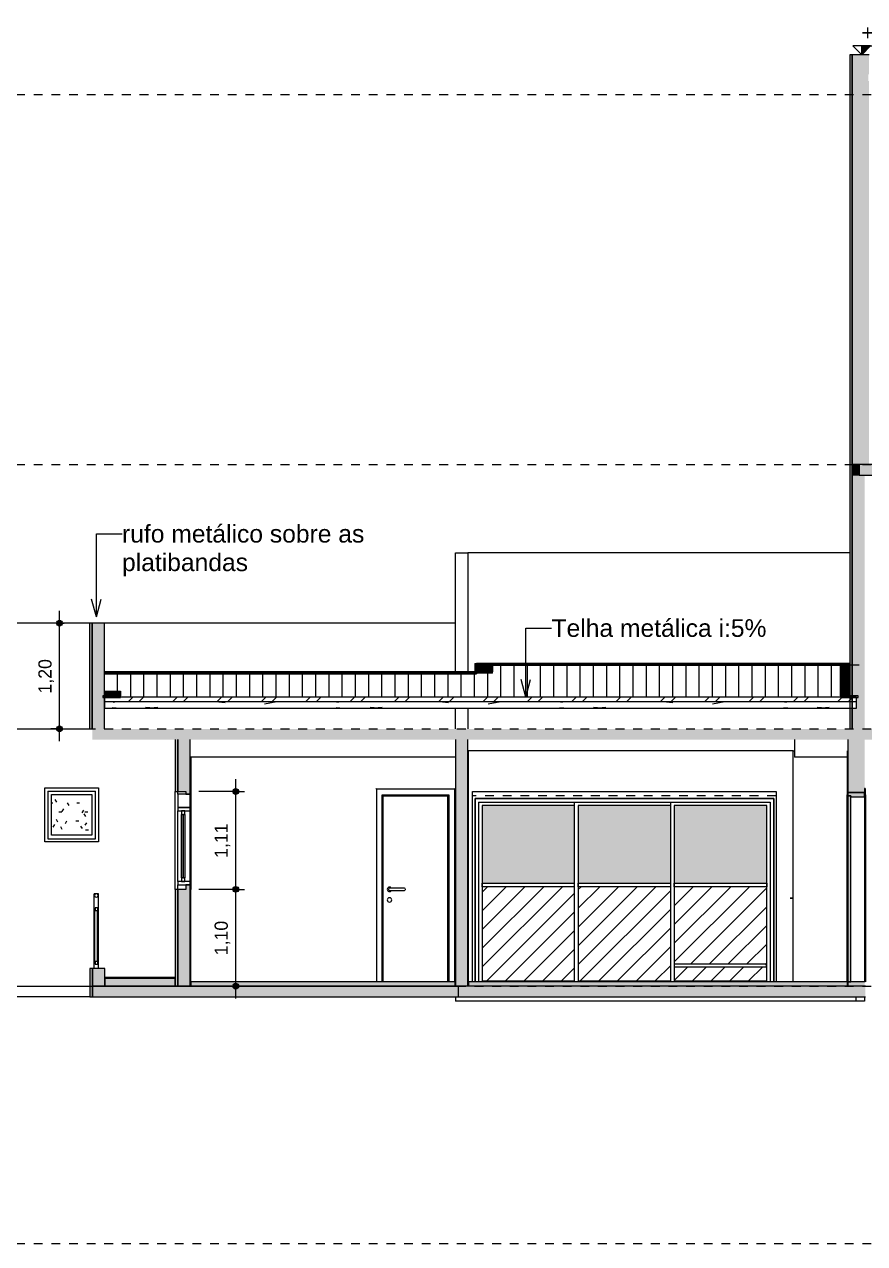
# Model space of a CAD drawing. Header units: metres. Extents: x -96 to 123, y 1 to 648.
# Drawn here: x 59.06 to 68.59, y 634.34 to 648.17 of the extents above; entities that cross this region are included whole.
import ezdxf

# ---------------------------------------------------------------- set-up
doc = ezdxf.new("R2010")
doc.units = ezdxf.units.M
doc.linetypes.add('_Tracejado longo', pattern=[0.014288, 0.009525, -0.004763])
doc.linetypes.add('_Tracejado médio', pattern=[0.004, 0.003, -0.001])
for name, color, linetype, lineweight in [('A-ANNO-DIMS', 7, 'Continuous', 5), ('A-ANNO-DIMS-100', 7, 'Continuous', 5), ('A-ANNO-TEXT', 7, 'Continuous', 5), ('A-DETL', 7, 'Continuous', 5), ('A-DETL-GENF', 7, 'Continuous', 5), ('A-DOOR', 7, 'Continuous', 5), ('A-DOOR-FRAM', 7, 'Continuous', 5), ('A-FLOR-HRAL', 7, 'Continuous', 5), ('A-FLOR-LEVL', 7, 'Continuous', 5), ('A-FLOR-OTLN', 7, 'Continuous', 5), ('A-FLOR-PATT', 7, 'Continuous', 20), ('A-GLAZ', 7, 'Continuous', 5), ('A-GLAZ-FRAM', 7, 'Continuous', 5), ('A-GLAZ-GLAS', 7, 'Continuous', 5), ('A-ROOF', 7, 'Continuous', 5), ('A-ROOF-OTLN', 7, 'Continuous', 5), ('A-ROOF-PATT', 7, 'Continuous', 20), ('A-WALL', 7, 'Continuous', 5), ('A-WALL-PATT', 7, 'Continuous', 20), ('I-WALL', 7, 'Continuous', 5)]:
    doc.layers.add(name, color=color, linetype=linetype, lineweight=lineweight)
doc.styles.add('Arial_1', font='arial.ttf', dxfattribs={"height": 0.2})
doc.styles.add('Arial_2', font='arial.ttf', dxfattribs={"height": 0.18})
doc.styles.add('Century Gothic', font='GOTHIC.TTF', dxfattribs={"height": 0.15})
doc.dimstyles.new('PAA_-_Cota_com_linha_-_metros', dxfattribs={"dimscale": 0.3048, "dimtxt": 0.156625, "dimasz": 0.853018, "dimexe": 0.328084, "dimexo": 0.328084, "dimgap": 0.131234, "dimtad": 1, "dimrnd": 0.01, "dimzin": 0, "dimdsep": 46, "dimtxsty": 'Century Gothic', "dimblk1": 'DOTSMALL', "dimblk2": 'DOTSMALL', "dimsah": 1, "dimcen": 0.09, "dimdle": 0.459318, "dimazin": 0, "dimtfac": 1, "dimtdec": 4, "dimtix": 1, "dimtmove": 0, "dimatfit": 3, "dimfxl": 1, "dimtvp": 1, "dimtolj": 1, "dimtzin": 0, "dimarcsym": 2})
pattern_1 = [(45, (-24.57, 320.824), (-0.10606602, 0.10606602), [])]

# ---------------------------------------------------------------- blocks, each defined once
blk = doc.blocks.new('Janela maxim-ar 1 painel - 61 x 61-V236-Section 3')
at = {"layer": 'A-GLAZ-FRAM', "true_color": 0x808080}
h = blk.add_hatch(dxfattribs=at)
h.set_pattern_fill('FP_15', color=8, style=0, pattern_type=2)
h.set_pattern_definition([(0, (-24.57, 320.824), (0.4064, 0.1016), [0.03353, -0.27127, 0.03353, -0.27127, -1.626]), (0, (-24.57, 320.824), (0.4064, 0.1016), [-0.6096, 0.03353, -0.57607, 0.03353, -0.27127, -0.7112]), (0, (-24.57, 320.824), (0.4064, 0.1016), [-1.524, 0.03353, -0.16967, 0.03353, -0.47447]), (120, (-24.417, 320.875), (-0.29118818, 0.301152724), [0.03353, -0.27127, 0.03353, -0.27127, -1.626]), (120, (-24.417, 320.875), (-0.29118818, 0.301152724), [-0.6096, 0.03353, -0.57607, 0.03353, -0.27127, -0.7112]), (120, (-24.417, 320.875), (-0.29118818, 0.301152724), [-1.524, 0.03353, -0.16967, 0.03353, -0.47447]), (240, (-24.367, 321.078), (-0.11521182, -0.402752724), [0.03353, -0.27127, 0.03353, -0.27127, -1.626]), (240, (-24.367, 321.078), (-0.11521182, -0.402752724), [-0.6096, 0.03353, -0.57607, 0.03353, -0.27127, -0.7112]), (240, (-24.367, 321.078), (-0.11521182, -0.402752724), [-1.524, 0.03353, -0.16967, 0.03353, -0.47447])])
h.paths.add_polyline_path([(-39.932, 638.975), (-39.839, 638.975), (-39.839, 639.435), (-40.299, 639.435), (-40.299, 638.975)])
at = {"layer": 'A-GLAZ-FRAM'}
for p, q in [((-40.339, 639.475), (-39.799, 639.475)), ((-40.339, 639.475), (-40.339, 638.935)), ((-39.799, 638.935), (-39.799, 639.475)), ((-40.299, 638.975), (-40.299, 639.435)), ((-40.299, 639.435), (-39.839, 639.435)), ((-39.839, 639.435), (-39.839, 638.975)), ((-40.339, 638.935), (-39.799, 638.935)), ((-39.839, 638.975), (-40.299, 638.975))]:
    blk.add_line(p, q, dxfattribs=at)
blk = doc.blocks.new('Porta de correr multifolhas - abertura lateral-VP - 345 x 221-V237-Section 3')
at = {"layer": 'A-DOOR', "true_color": 0xe6e6e6}
for points in [[(-34.364, 638.43), (-34.364, 639.31), (-35.414, 639.31), (-35.414, 638.43), (-35.104, 638.43)], [(-33.274, 638.43), (-33.274, 639.31), (-34.324, 639.31), (-34.324, 638.43), (-33.348, 638.43)], [(-33.234, 638.43), (-32.184, 638.43), (-32.184, 639.31), (-33.234, 639.31), (-33.234, 638.971)]]:
    blk.add_hatch(color=254, dxfattribs=at).paths.add_polyline_path(points)
at = {"layer": 'A-DOOR', "true_color": 0x808080}
h = blk.add_hatch(dxfattribs=at)
h.set_pattern_fill('FP_14', color=8, style=0, pattern_type=2)
h.set_pattern_definition(pattern_1)
h.paths.add_polyline_path([(-35.104, 637.32), (-34.364, 637.32), (-34.364, 638.39), (-35.414, 638.39), (-35.414, 637.32)])
h = blk.add_hatch(dxfattribs=at)
h.set_pattern_fill('FP_14', color=8, style=0, pattern_type=2)
h.set_pattern_definition(pattern_1)
h.paths.add_polyline_path([(-34.324, 637.32), (-33.274, 637.32), (-33.274, 638.39), (-34.324, 638.39), (-34.324, 637.978)])
h = blk.add_hatch(dxfattribs=at)
h.set_pattern_fill('FP_14', color=8, style=0, pattern_type=2)
h.set_pattern_definition(pattern_1)
h.paths.add_polyline_path([(-32.184, 637.32), (-32.184, 638.39), (-33.234, 638.39), (-33.234, 637.51), (-32.186, 637.51), (-32.186, 637.48), (-33.234, 637.48), (-33.234, 637.32), (-32.251, 637.32)])
at = {"layer": 'A-DOOR', "linetype": '_Tracejado médio'}
blk.add_line((-32.079, 639.42), (-35.524, 639.42), dxfattribs=at)
at = {"layer": 'A-DOOR'}
for p, q in [((-35.414, 639.31), (-35.414, 637.32)), ((-34.364, 639.31), (-35.414, 639.31)), ((-34.364, 637.31), (-34.364, 639.35)), ((-34.324, 639.31), (-34.324, 637.32)), ((-33.274, 639.31), (-34.324, 639.31)), ((-33.274, 637.31), (-33.274, 639.35)), ((-33.234, 639.31), (-33.234, 637.32)), ((-32.184, 639.31), (-33.234, 639.31)), ((-32.184, 637.32), (-32.184, 639.31)), ((-35.414, 638.43), (-34.364, 638.43)), ((-35.414, 638.39), (-35.414, 638.43)), ((-34.364, 638.39), (-35.414, 638.39)), ((-34.324, 638.43), (-33.274, 638.43)), ((-34.324, 638.39), (-34.324, 638.43)), ((-33.274, 638.39), (-34.324, 638.39)), ((-33.234, 638.43), (-32.184, 638.43)), ((-33.234, 638.39), (-33.234, 638.43)), ((-32.184, 638.39), (-33.234, 638.39)), ((-32.184, 638.43), (-32.184, 638.39)), ((-35.414, 637.32), (-34.364, 637.32)), ((-34.324, 637.32), (-33.274, 637.32)), ((-33.234, 637.32), (-32.184, 637.32))]:
    blk.add_line(p, q, dxfattribs=at)
at = {"layer": 'A-DOOR-FRAM'}
for p, q in [((-35.494, 639.39), (-35.494, 637.31)), ((-32.104, 639.39), (-35.494, 639.39)), ((-35.454, 639.35), (-35.454, 637.31)), ((-35.454, 639.35), (-32.144, 639.35)), ((-32.144, 639.35), (-32.144, 637.31)), ((-32.104, 637.31), (-32.104, 639.39)), ((-32.186, 637.51), (-33.234, 637.51)), ((-32.186, 637.48), (-32.186, 637.51)), ((-33.234, 637.48), (-32.186, 637.48))]:
    blk.add_line(p, q, dxfattribs=at)
blk = doc.blocks.new('xok - janela de correr multipla com persiana - 121 x 111-2997955-Section 3')
at = {"layer": 'A-GLAZ', "true_color": 0xe6e6e6}
blk.add_hatch(color=254, dxfattribs=at).paths.add_polyline_path([(-38.808, 603.45), (-38.8, 603.45), (-38.8, 604.17), (-38.808, 604.17), (-38.808, 603.691)])
at = {"layer": 'A-GLAZ'}
for p, q in [((-38.864, 604.43), (-38.774, 604.43)), ((-38.864, 604.4), (-38.864, 604.43)), ((-38.774, 604.4), (-38.864, 604.4)), ((-38.774, 604.43), (-38.774, 604.4)), ((-38.864, 603.32), (-38.864, 603.37)), ((-38.864, 603.37), (-38.774, 603.37)), ((-38.774, 603.37), (-38.774, 603.32)), ((-38.774, 603.32), (-38.864, 603.32))]:
    blk.add_line(p, q, dxfattribs=at)
at = {"layer": 'A-GLAZ-FRAM'}
for p, q in [((-38.864, 604.4), (-38.864, 604.25)), ((-38.724, 604.4), (-38.774, 604.4)), ((-38.724, 604.25), (-38.724, 604.4)), ((-38.864, 604.25), (-38.864, 604.21)), ((-38.724, 604.25), (-38.864, 604.25)), ((-38.864, 604.25), (-38.724, 604.25)), ((-38.864, 604.21), (-38.724, 604.21)), ((-38.864, 603.41), (-38.864, 604.21)), ((-38.824, 604.21), (-38.824, 604.17)), ((-38.784, 604.21), (-38.824, 604.21)), ((-38.824, 604.17), (-38.784, 604.17)), ((-38.824, 603.45), (-38.824, 604.17)), ((-38.784, 604.17), (-38.784, 604.21)), ((-38.784, 604.17), (-38.784, 603.45)), ((-38.724, 604.21), (-38.724, 604.25)), ((-38.724, 603.41), (-38.724, 604.21)), ((-38.864, 603.41), (-38.864, 603.37)), ((-38.724, 603.41), (-38.864, 603.41)), ((-38.824, 603.45), (-38.824, 603.41)), ((-38.784, 603.45), (-38.824, 603.45)), ((-38.824, 603.41), (-38.784, 603.41)), ((-38.784, 603.41), (-38.784, 603.45)), ((-38.774, 603.37), (-38.724, 603.37)), ((-38.724, 603.37), (-38.724, 603.41))]:
    blk.add_line(p, q, dxfattribs=at)
at = {"layer": 'A-GLAZ-GLAS'}
for p, q in [((-38.808, 604.17), (-38.808, 603.45)), ((-38.8, 604.17), (-38.808, 604.17)), ((-38.8, 603.45), (-38.8, 604.17)), ((-38.808, 603.45), (-38.8, 603.45))]:
    blk.add_line(p, q, dxfattribs=at)
blk = doc.blocks.new('Porta Abrir Madeira - 72 x 215-V238-Section 3')
at = {"layer": 'A-DOOR'}
for p, q in [((-36.611, 639.497), (-36.617, 639.503)), ((-35.727, 639.497), (-36.611, 639.497)), ((-36.611, 639.497), (-36.611, 637.31)), ((-35.721, 639.503), (-35.727, 639.497)), ((-35.727, 639.497), (-35.727, 637.31)), ((-36.547, 637.31), (-36.547, 639.433)), ((-36.547, 639.433), (-35.791, 639.433)), ((-36.534, 639.42), (-35.804, 639.42)), ((-36.534, 637.31), (-36.534, 639.42)), ((-35.804, 637.31), (-35.804, 639.42)), ((-35.791, 639.433), (-35.791, 637.31)), ((-36.309, 638.372), (-36.449, 638.372)), ((-36.449, 638.348), (-36.309, 638.348))]:
    blk.add_line(p, q, dxfattribs=at)
at = {"layer": 'A-DOOR', "flags": 128}
for points in [[(-36.449, 638.372), (-36.45, 638.372), (-36.45, 638.372), (-36.451, 638.372), (-36.452, 638.372), (-36.452, 638.372), (-36.453, 638.372), (-36.453, 638.372), (-36.454, 638.372), (-36.455, 638.372), (-36.455, 638.372), (-36.456, 638.372), (-36.456, 638.372), (-36.457, 638.372), (-36.457, 638.372), (-36.458, 638.372), (-36.458, 638.372), (-36.459, 638.372), (-36.459, 638.372), (-36.46, 638.372), (-36.46, 638.372), (-36.46, 638.372), (-36.461, 638.372), (-36.461, 638.372), (-36.462, 638.372), (-36.462, 638.372), (-36.462, 638.372), (-36.462, 638.372), (-36.463, 638.372), (-36.463, 638.372), (-36.463, 638.372), (-36.463, 638.372), (-36.464, 638.372), (-36.464, 638.372), (-36.464, 638.372), (-36.464, 638.372), (-36.464, 638.372), (-36.464, 638.372), (-36.464, 638.372), (-36.464, 638.372)], [(-36.464, 638.348), (-36.464, 638.348), (-36.464, 638.348), (-36.464, 638.348), (-36.464, 638.348), (-36.464, 638.348), (-36.464, 638.348), (-36.464, 638.348), (-36.463, 638.348), (-36.463, 638.348), (-36.463, 638.348), (-36.463, 638.348), (-36.463, 638.348), (-36.462, 638.348), (-36.462, 638.348), (-36.462, 638.348), (-36.461, 638.348), (-36.461, 638.348), (-36.461, 638.348), (-36.46, 638.348), (-36.46, 638.348), (-36.459, 638.348), (-36.459, 638.348), (-36.458, 638.348), (-36.458, 638.348), (-36.457, 638.348), (-36.457, 638.348), (-36.456, 638.348), (-36.456, 638.348), (-36.455, 638.348), (-36.455, 638.348), (-36.454, 638.348), (-36.454, 638.348), (-36.453, 638.348), (-36.452, 638.348), (-36.452, 638.348), (-36.451, 638.348), (-36.451, 638.348), (-36.45, 638.348), (-36.449, 638.348), (-36.449, 638.348)], [(-36.294, 638.372), (-36.294, 638.372), (-36.294, 638.372), (-36.294, 638.372), (-36.294, 638.372), (-36.295, 638.372), (-36.295, 638.372), (-36.295, 638.372), (-36.295, 638.372), (-36.295, 638.372), (-36.295, 638.372), (-36.296, 638.372), (-36.296, 638.372), (-36.296, 638.372), (-36.297, 638.372), (-36.297, 638.372), (-36.297, 638.372), (-36.298, 638.372), (-36.298, 638.372), (-36.298, 638.372), (-36.299, 638.372), (-36.299, 638.372), (-36.3, 638.372), (-36.3, 638.372), (-36.301, 638.372), (-36.301, 638.372), (-36.302, 638.372), (-36.302, 638.372), (-36.303, 638.372), (-36.303, 638.372), (-36.304, 638.372), (-36.304, 638.372), (-36.305, 638.372), (-36.306, 638.372), (-36.306, 638.372), (-36.307, 638.372), (-36.307, 638.372), (-36.308, 638.372), (-36.308, 638.372), (-36.309, 638.372), (-36.309, 638.372)], [(-36.309, 638.348), (-36.309, 638.348), (-36.308, 638.348), (-36.307, 638.348), (-36.307, 638.348), (-36.306, 638.348), (-36.306, 638.348), (-36.305, 638.348), (-36.305, 638.348), (-36.304, 638.348), (-36.303, 638.348), (-36.303, 638.348), (-36.302, 638.348), (-36.302, 638.348), (-36.301, 638.348), (-36.301, 638.348), (-36.3, 638.348), (-36.3, 638.348), (-36.299, 638.348), (-36.299, 638.348), (-36.298, 638.348), (-36.298, 638.348), (-36.298, 638.348), (-36.297, 638.348), (-36.297, 638.348), (-36.297, 638.348), (-36.296, 638.348), (-36.296, 638.348), (-36.296, 638.348), (-36.295, 638.348), (-36.295, 638.348), (-36.295, 638.348), (-36.295, 638.348), (-36.295, 638.348), (-36.295, 638.348), (-36.294, 638.348), (-36.294, 638.348), (-36.294, 638.348), (-36.294, 638.348), (-36.294, 638.348)]]:
    blk.add_lwpolyline(points, dxfattribs=at)
at = {"layer": 'A-DOOR'}
for centre, radius, start, end in [((-36.464, 638.36), 0.025, 30, 180), ((-36.464, 638.36), 0.025, 180, 330), ((-36.464, 638.36), 0.012, 150, 180), ((-36.464, 638.36), 0.012, 180, 210), ((-36.464, 638.36), 0.012, 105, 120), ((-36.464, 638.36), 0.012, 240, 255), ((-36.294, 638.36), 0.012, 60, 75), ((-36.294, 638.36), 0.012, 285, 300), ((-36.294, 638.36), 0.012, 0, 30), ((-36.294, 638.36), 0.012, 330, 0), ((-36.464, 638.24), 0.025, 0, 180), ((-36.464, 638.24), 0.025, 180, 0)]:
    blk.add_arc(centre, radius, start, end, dxfattribs=at)
at = {"layer": 'A-DOOR-FRAM'}
for p, q in [((-36.534, 637.31), (-36.534, 639.42)), ((-36.534, 639.42), (-35.804, 639.42)), ((-35.804, 639.42), (-35.804, 637.31))]:
    blk.add_line(p, q, dxfattribs=at)
blk = doc.blocks.new('Porta Abrir Madeira - 82 x 210-V239-Section 3')
at = {"layer": 'A-DOOR', "true_color": 0x808080}
for points in [[(-31.264, 639.433), (-31.265, 639.503), (-31.269, 639.502), (-31.274, 639.497), (-31.274, 639.433), (-31.265, 639.433)], [(-31.074, 639.41), (-31.075, 639.46), (-31.264, 639.46), (-31.264, 639.42), (-31.229, 639.42), (-31.229, 639.41), (-31.076, 639.41)], [(-31.229, 637.31), (-31.229, 639.42), (-31.264, 639.42), (-31.264, 637.31)]]:
    blk.add_hatch(color=8, dxfattribs=at).paths.add_polyline_path(points)
at = {"layer": 'A-DOOR-FRAM', "true_color": 0x808080}
blk.add_hatch(color=8, dxfattribs=at).paths.add_polyline_path([(-31.074, 639.433), (-31.064, 639.433), (-31.064, 639.497), (-31.07, 639.503), (-31.074, 639.503), (-31.074, 639.46)])
at = {"layer": 'A-DOOR'}
for p, q in [((-31.268, 639.503), (-31.274, 639.497)), ((-31.274, 639.497), (-31.274, 639.433)), ((-31.264, 639.503), (-31.268, 639.503)), ((-31.264, 639.433), (-31.264, 639.503)), ((-31.074, 639.503), (-31.074, 639.433)), ((-31.07, 639.503), (-31.074, 639.503)), ((-31.064, 639.497), (-31.07, 639.503)), ((-31.064, 639.433), (-31.064, 639.497)), ((-31.274, 639.433), (-31.264, 639.433)), ((-31.274, 637.31), (-31.274, 639.433)), ((-31.229, 639.42), (-31.264, 639.42)), ((-31.264, 639.42), (-31.264, 637.31)), ((-31.229, 637.31), (-31.229, 639.42)), ((-31.074, 639.433), (-31.064, 639.433)), ((-31.064, 639.433), (-31.064, 637.31)), ((-31.264, 637.31), (-31.229, 637.31)), ((-31.069, 637.31), (-31.074, 637.31))]:
    blk.add_line(p, q, dxfattribs=at)
at = {"layer": 'A-DOOR-FRAM'}
for p, q in [((-31.264, 639.46), (-31.264, 639.42)), ((-31.074, 639.46), (-31.264, 639.46)), ((-31.074, 639.41), (-31.074, 639.46)), ((-31.264, 639.42), (-31.229, 639.42)), ((-31.229, 639.42), (-31.229, 639.41)), ((-31.229, 639.41), (-31.074, 639.41)), ((-31.074, 639.41), (-31.074, 637.31))]:
    blk.add_line(p, q, dxfattribs=at)
blk = doc.blocks.new('Railing - 20mm-V216-Section 3')
at = {"layer": 'A-FLOR-HRAL'}
for p, q in [((-9.924, 638.31), (-9.874, 638.31)), ((-9.924, 637.46), (-9.924, 638.31)), ((-9.874, 637.46), (-9.874, 638.31))]:
    blk.add_line(p, q, dxfattribs=at)
blk = doc.blocks.new('Railing - 20mm-3033495-Section 3')
at = {"layer": 'A-FLOR-HRAL'}
for p, q in [((-9.914, 637.54), (-9.914, 638.12)), ((-9.884, 637.54), (-9.884, 638.12))]:
    blk.add_line(p, q, dxfattribs=at)
blk = doc.blocks.new('Railing - Railing-2453216-Section 3')
at = {"layer": 'A-FLOR-HRAL'}
for p, q in [((-39.774, 638.15), (-39.804, 638.15)), ((-39.804, 638.15), (-39.804, 638.12)), ((-39.804, 638.12), (-39.774, 638.12)), ((-39.774, 638.12), (-39.774, 638.15)), ((-39.774, 637.54), (-39.804, 637.54)), ((-39.804, 637.54), (-39.804, 637.51)), ((-39.804, 637.51), (-39.774, 637.51)), ((-39.774, 637.51), (-39.774, 637.54))]:
    blk.add_line(p, q, dxfattribs=at)
for start, end in [(0, 180), (180, 0)]:
    blk.add_arc((-39.789, 638.29), 0.02, start, end, dxfattribs=at)
at = {"extrusion": (0, 0, -1), "zscale": -1}
for name in ['Railing - 20mm-V216-Section 3', 'Railing - 20mm-3033495-Section 3']:
    blk.add_blockref(name, (49.689, 0), dxfattribs=at)
blk = doc.blocks.new('LUC-ARQ-001-MOD-TOR_rvt-5-Section 3')
at = {"layer": 'A-FLOR-OTLN', "true_color": 0x808080}
for points in [[(-31.212, 643.06), (-31.134, 643.06), (-31.134, 643.18), (-31.214, 643.18), (-31.214, 643.06)], [(-39.834, 637.14), (-35.683, 637.14), (-35.683, 637.26), (-39.834, 637.26)], [(-38.914, 637.35), (-38.894, 637.35), (-38.894, 637.36), (-39.694, 637.36), (-39.694, 637.35), (-38.914, 637.35)]]:
    blk.add_hatch(color=8, dxfattribs=at).paths.add_polyline_path(points)
h = blk.add_hatch(color=8, dxfattribs=at)
h.paths.add_polyline_path([(-35.104, 637.26), (-31.269, 637.26), (-31.269, 637.31), (-35.569, 637.31), (-35.569, 637.26), (-35.414, 637.26)])
h.paths.add_polyline_path([(-37.894, 637.26), (-35.719, 637.26), (-35.719, 637.31), (-38.719, 637.31), (-38.719, 637.26), (-37.924, 637.26)])
at = {"layer": 'A-FLOR-PATT', "lineweight": 5, "true_color": 0x808080}
blk.add_hatch(color=8, dxfattribs=at).paths.add_polyline_path([(-39.054, 637.26), (-38.894, 637.26), (-38.894, 637.35), (-39.694, 637.35), (-39.694, 637.26), (-39.493, 637.26)])
at = {"layer": 'A-ROOF-PATT', "lineweight": 5, "true_color": 0x808080}
h = blk.add_hatch(dxfattribs=at)
h.set_pattern_fill('FP_20', color=8, style=0, pattern_type=2)
h.set_pattern_definition([(90, (-0.03105, 639.684), (-0.15, 9e-18), [])])
h.paths.add_polyline_path([(-35.714, 640.54), (-31.347, 640.541), (-31.347, 640.904), (-35.295, 640.904), (-35.295, 640.812), (-35.476, 640.811), (-35.476, 640.807), (-39.696, 640.807), (-39.696, 640.609), (-39.515, 640.609), (-39.515, 640.54), (-35.982, 640.54)])
at = {"layer": 'A-ROOF-PATT', "lineweight": 5, "true_color": 0xc5c5c5}
h = blk.add_hatch(dxfattribs=at)
h.set_pattern_fill('FP_32', color=9, style=0, pattern_type=2)
h.set_pattern_definition([(0, (-35.395, 640.875), (0, 0.0025), []), (90, (-35.395, 640.875), (-0.05, 3e-18), [])])
h.paths.add_polyline_path([(-35.295, 640.827), (-35.295, 640.915), (-35.476, 640.915), (-35.476, 640.924), (-35.495, 640.924), (-35.495, 640.827), (-35.476, 640.827)])
h = blk.add_hatch(dxfattribs=at)
h.set_pattern_fill('FP_34', color=9, style=0, pattern_type=2)
h.set_pattern_definition([(0, (-33.408, 640.914), (0, 0.05), []), (90, (-33.408, 640.914), (-0.05, 3e-18), [])])
h.paths.add_polyline_path([(-31.347, 640.904), (-31.347, 640.915), (-31.34, 640.915), (-31.34, 640.924), (-35.476, 640.924), (-35.476, 640.915), (-35.295, 640.915), (-35.295, 640.904), (-31.395, 640.904)])
h = blk.add_hatch(dxfattribs=at)
h.set_pattern_fill('FP_35', color=9, style=0, pattern_type=2)
h.set_pattern_definition([(0, (-31.247, 640.722), (0, 0.0025), []), (90, (-31.247, 640.722), (-0.05, 3e-18), [])])
h.paths.add_polyline_path([(-31.244, 640.555), (-31.244, 640.92), (-31.347, 640.915), (-31.347, 640.555)])
h = blk.add_hatch(dxfattribs=at)
h.set_pattern_fill('FP_33', color=9, style=0, pattern_type=2)
h.set_pattern_definition([(0, (-31.24, 640.914), (0.00125, 0.04997), []), (88.57, (-31.24, 640.914), (-0.035331, 3e-06), [])])
h.paths.add_polyline_path([(-31.34, 640.915), (-31.244, 640.92), (-31.244, 640.924), (-31.34, 640.924)])
h = blk.add_hatch(dxfattribs=at)
h.set_pattern_fill('FP_30', color=9, style=0, pattern_type=2)
h.set_pattern_definition([(0, (-39.164, 640.817), (0, 0.05), []), (90, (-39.164, 640.817), (-0.05, 3e-18), [])])
h.paths.add_polyline_path([(-35.982, 640.807), (-35.476, 640.807), (-35.476, 640.827), (-39.696, 640.827), (-39.696, 640.807), (-36.859, 640.807)])
h = blk.add_hatch(dxfattribs=at)
h.set_pattern_fill('FP_31', color=9, style=0, pattern_type=2)
h.set_pattern_definition([(0, (-35.395, 640.817), (0, 0.05), []), (90, (-35.395, 640.817), (-0.05, 3e-18), [])])
h.paths.add_polyline_path([(-35.476, 640.812), (-35.295, 640.812), (-35.295, 640.827), (-35.476, 640.827)])
h = blk.add_hatch(dxfattribs=at)
h.set_pattern_fill('FP_29', color=9, style=0, pattern_type=2)
h.set_pattern_definition([(0, (-39.615, 640.564), (0, 0.0025), []), (90, (-39.615, 640.564), (-0.05, 3e-18), [])])
h.paths.add_polyline_path([(-39.696, 640.555), (-39.515, 640.555), (-39.515, 640.609), (-39.696, 640.609), (-39.696, 640.568)])
at = {"layer": 'A-ROOF-PATT', "lineweight": 5, "true_color": 0x808080}
h = blk.add_hatch(dxfattribs=at)
h.set_pattern_fill('FP_16', color=8, style=0, pattern_type=2)
h.set_pattern_definition([(45, (-24.57, 320.824), (-0.25144717, 0.25144717), []), (45, (-24.57, 321.205), (-0.25144717, 0.25144717), [])])
h.paths.add_polyline_path([(-31.166, 640.49), (-31.166, 640.54), (-39.696, 640.54), (-39.696, 640.49), (-31.244, 640.49)])
h = blk.add_hatch(dxfattribs=at)
h.set_pattern_fill('FP_19', color=8, style=0, pattern_type=2)
h.set_pattern_definition([(349.695, (-23.782, 322.78), (15.24044042, -2.54011657), [0.28398, -28.114]), (0, (-23.503, 322.729), (2.54, 2.54), [0.2794, -2.261]), (18.435, (-23.224, 322.729), (5.0804434, 2.5401547), [0.24096, -7.791]), (172.875, (-22.995, 322.806), (17.7802497, -2.54002784), [0.20478, -20.273]), (174.806, (-23.198, 322.831), (25.4003694, -2.53984091), [0.28055, -27.775]), (194.036, (-23.478, 322.856), (-7.6204704, -2.540082), [0.31418, -10.159]), (9.462, (-23.579, 322.78), (12.70023554, 2.539962), [0.1545, -15.296]), (353.66, (-23.427, 322.806), (-20.3197958, 2.53991231), [0.23001, -22.771]), (185.711, (-23.198, 322.78), (-22.85969373, -2.54013406), [0.25527, -25.271]), (168.69, (-23.452, 322.755), (10.1601601, -2.5400395), [0.12951, -12.822]), (354.806, (-24.011, 322.755), (-25.4003694, 2.53984091), [0.28055, -27.775]), (348.69, (-23.732, 322.729), (-10.1601601, 2.5400395), [0.25903, -12.692]), (0, (-23.478, 322.679), (2.54, 2.54), [0.3048, -2.235]), (20.556, (-23.173, 322.679), (12.69992354, 5.07995498), [0.21702, -21.485]), (3.814, (-22.97, 322.755), (35.55980514, 2.53994206), [0.38185, -37.803]), (354.806, (-22.589, 322.78), (-25.4003694, 2.53984091), [0.28055, -27.775]), (0, (-22.309, 322.755), (2.54, 2.54), [0.2794, -2.261]), (5.194, (-24.57, 322.755), (25.4003694, 2.53984091), [0.28055, -27.775]), (354.806, (-24.29, 322.78), (-25.4003694, 2.53984091), [0.28055, -27.775]), (0, (-24.57, 322.806), (2.54, 2.54), [0.1524, -2.388]), (5.194, (-24.417, 322.806), (25.4003694, 2.53984091), [0.28055, -27.775]), (0, (-24.138, 322.831), (2.54, 2.54), [0.254, -2.286]), (10.305, (-23.884, 322.831), (-15.24044042, -2.54011657), [0.28398, -28.114]), (5.194, (-23.605, 322.882), (25.4003694, 2.53984091), [0.28055, -27.775]), (354.806, (-23.325, 322.907), (-25.4003694, 2.53984091), [0.28055, -27.775]), (354.806, (-23.046, 322.882), (-25.4003694, 2.53984091), [0.28055, -27.775]), (351.87, (-22.766, 322.856), (-15.23996445, 2.5399668), [0.35921, -17.601]), (0, (-22.411, 322.806), (2.54, 2.54), [0.381, -2.159]), (347.471, (-22.512, 321.282), (12.70040206, -2.54013559), [0.23418, -23.183]), (354.289, (-22.284, 321.231), (-22.85969373, 2.54013406), [0.25527, -25.271]), (8.13, (-22.512, 321.282), (15.23996445, 2.5399668), [0.17961, -17.781]), (9.462, (-22.335, 321.307), (12.70023554, 2.539962), [0.309, -15.141]), (0, (-24.57, 321.358), (2.54, 2.54), [0.3048, -2.235]), (350.538, (-24.265, 321.358), (-12.70023554, 2.539962), [0.1545, -15.296]), (201.801, (-24.113, 321.332), (7.6197181, 2.5398214), [0.13678, -13.542]), (192.995, (-24.24, 321.282), (22.8600934, 5.08018337), [0.33888, -33.549]), (352.875, (-22.233, 321.282), (-17.7802497, 2.54002784), [0.20478, -20.273]), (7.125, (-22.233, 321.282), (17.7802497, 2.54002784), [0.20478, -20.273]), (0, (-24.57, 321.307), (2.54, 2.54), [0.2032, -2.337]), (194.036, (-24.367, 321.307), (-7.6204704, -2.540082), [0.20945, -10.263]), (356.634, (-24.011, 321.383), (-40.63999623, 2.539667885), [0.43255, -42.822]), (357.709, (-23.579, 321.358), (-60.96017325, 2.540423703), [0.63551, -62.915]), (3.18, (-22.944, 321.332), (43.179581415, 2.540101334), [0.45791, -45.333]), (9.462, (-22.487, 321.358), (12.70023554, 2.539962), [0.46351, -14.987]), (10.305, (-24.57, 321.129), (-15.24044042, -2.54011657), [0.28398, -28.114]), (15.945, (-24.29, 321.18), (-10.1601389, -2.53996014), [0.36983, -18.122]), (0, (-23.935, 321.282), (2.54, 2.54), [0.3302, -2.21]), (351.87, (-23.605, 321.282), (-15.23996445, 2.5399668), [0.35921, -17.601]), (3.576, (-23.249, 321.231), (38.09977126, 2.53976158), [0.40719, -40.312]), (351.254, (-22.843, 321.256), (17.77953827, -2.53988016), [0.33408, -33.074]), (345.964, (-22.512, 321.205), (-7.6204704, 2.540082), [0.31418, -10.159]), (0, (-22.208, 321.129), (2.54, 2.54), [0.1778, -2.362]), (174.806, (-24.011, 321.383), (25.4003694, -2.53984091), [0.5611, -27.494]), (355.236, (-24.57, 321.536), (-27.93956203, 2.54013401), [0.61171, -29.974]), (0, (-23.96, 321.485), (2.54, 2.54), [0.5842, -1.956]), (4.086, (-23.376, 321.485), (33.01992919, 2.54021951), [0.71301, -34.938]), (0, (-22.665, 321.536), (2.54, 2.54), [0.635, -1.905]), (7.125, (-24.57, 321.002), (17.7802497, 2.54002784), [0.61434, -19.864]), (6.34, (-23.96, 321.078), (20.3197958, 2.53991231), [0.46001, -22.541]), (357.51, (-23.503, 321.129), (-55.880391136, 2.54045335), [0.58475, -57.89]), (353.48, (-22.919, 321.104), (-66.039851937, 7.620212497), [0.89479, -88.584]), (3.013, (-24.57, 322.653), (45.71968438, 2.54015401), [0.48327, -47.844]), (351.87, (-24.087, 322.679), (-15.23996445, 2.5399668), [0.53882, -17.422]), (357.614, (-23.554, 322.602), (-58.419901954, 2.5400515), [0.61013, -60.403]), (10.62, (-22.944, 322.577), (-27.94032834, -5.080236376), [0.41348, -40.935]), (0, (-22.538, 322.653), (2.54, 2.54), [0.508, -2.032]), (356.82, (-24.57, 322.958), (-43.179581415, 2.540101334), [0.45791, -45.333]), (6.009, (-24.113, 322.933), (-25.3996643, -2.53996167), [0.48527, -48.041]), (6.71, (-23.63, 322.983), (-22.85979474, -2.540040186), [0.43478, -43.043]), (354.289, (-23.198, 323.034), (-22.85969373, 2.54013406), [0.51053, -25.016]), (347.905, (-22.69, 322.983), (-22.86000713, 5.08010174), [0.36367, -36.004]), (9.462, (-22.335, 322.907), (12.70023554, 2.539962), [0.309, -15.141]), (3.814, (-24.57, 322.475), (35.55980514, 2.53994206), [0.38185, -37.803]), (347.196, (-24.189, 322.501), (-33.0203875, 7.61992308), [0.57305, -56.732]), (0, (-23.63, 322.374), (2.54, 2.54), [0.635, -1.905]), (5.44, (-22.995, 322.374), (-27.940056165, -2.53983957), [0.53581, -53.046]), (6.71, (-22.462, 322.425), (-22.85979474, -2.540040186), [0.43478, -43.043]), (0, (-24.57, 323.136), (2.54, 2.54), [0.4318, -2.108]), (8.13, (-24.138, 323.136), (15.23996445, 2.5399668), [0.71842, -17.242]), (357.614, (-23.427, 323.237), (-58.419901954, 2.5400515), [0.61013, -60.403]), (354.473, (-22.817, 323.212), (53.339752203, -5.079473035), [0.79108, -78.317]), (6.843, (-24.57, 320.824), (-43.180298463, -5.08020525), [0.63956, -63.316]), (0, (-23.935, 320.901), (2.54, 2.54), [0.7112, -1.829]), (356.348, (-23.224, 320.901), (-78.740336917, 5.07971128), [1.196, -118.427]), (0, (-24.57, 321.713), (2.54, 2.54), [0.6096, -1.93]), (4.764, (-23.96, 321.713), (27.93956203, 2.54013401), [0.61171, -29.974]), (358.152, (-23.351, 321.764), (-76.199705359, 2.540506486), [0.78781, -77.993]), (357.274, (-22.563, 321.739), (-50.799697054, 2.53971371), [0.534, -52.866]), (354.806, (-24.57, 322.12), (-25.4003694, 2.53984091), [0.5611, -27.494]), (0, (-24.011, 322.069), (2.54, 2.54), [0.8128, -1.727]), (1.909, (-23.198, 322.069), (73.66027508, 2.539813305), [0.76242, -75.48]), (3.576, (-22.436, 322.094), (38.09977126, 2.53976158), [0.40719, -40.312])])
h.paths.add_polyline_path([(-39.696, 640.415), (-31.166, 640.415), (-31.166, 640.49), (-39.696, 640.49), (-39.696, 640.462)])
at = {"layer": 'A-WALL', "true_color": 0xffbb77}
h = blk.add_hatch(color=31, dxfattribs=at)
h.paths.add_polyline_path([(-31.244, 640.18), (-31.214, 640.18), (-31.214, 640.415), (-31.244, 640.415)])
h.paths.add_polyline_path([(-31.244, 640.54), (-31.214, 640.54), (-31.214, 647.83), (-31.244, 647.83), (-31.244, 640.541)])
for points in [[(-39.866, 640.18), (-39.836, 640.18), (-39.836, 641.38), (-39.866, 641.38), (-39.866, 640.462)], [(-35.569, 637.26), (-35.569, 639.86), (-35.574, 639.86), (-35.574, 637.26), (-35.572, 637.26)], [(-38.724, 637.26), (-38.719, 637.26), (-38.719, 638.36), (-38.724, 638.36), (-38.724, 637.26)], [(-39.854, 637.14), (-39.834, 637.14), (-39.834, 637.46), (-39.864, 637.46), (-39.864, 637.14)], [(-31.264, 637.26), (-31.264, 637.31), (-31.269, 637.31), (-31.269, 637.26)]]:
    blk.add_hatch(color=31, dxfattribs=at).paths.add_polyline_path(points)
h = blk.add_hatch(color=31, dxfattribs=at)
h.paths.add_polyline_path([(-38.864, 637.26), (-38.864, 638.36), (-38.894, 638.36), (-38.894, 637.26)])
h.paths.add_polyline_path([(-38.894, 639.47), (-38.864, 639.471), (-38.864, 640.06), (-38.894, 640.06), (-38.894, 639.965)])
at = {"layer": 'A-WALL-PATT', "lineweight": 5, "true_color": 0xffbb77}
for points in [[(-31.024, 643.18), (-31.024, 647.534), (-31.031, 647.534), (-31.031, 647.609), (-31.024, 647.609), (-31.024, 647.83), (-31.214, 647.83), (-31.214, 643.18), (-31.134, 643.18)], [(-31.074, 640.18), (-31.074, 643.06), (-31.214, 643.06), (-31.214, 640.54), (-31.166, 640.54), (-31.166, 640.415), (-31.214, 640.415), (-31.214, 640.18), (-31.153, 640.18)], [(-39.696, 640.18), (-39.696, 641.38), (-39.836, 641.38), (-39.836, 640.18)], [(-35.714, 637.26), (-35.574, 637.26), (-35.574, 640.06), (-35.714, 640.06), (-35.714, 637.29)], [(-39.694, 637.26), (-39.694, 637.46), (-39.834, 637.46), (-39.834, 637.26)]]:
    blk.add_hatch(color=31, dxfattribs=at).paths.add_polyline_path(points)
h = blk.add_hatch(color=31, dxfattribs=at)
h.paths.add_polyline_path([(-38.864, 637.26), (-38.724, 637.26), (-38.724, 638.41), (-38.774, 638.41), (-38.774, 638.36), (-38.864, 638.36), (-38.864, 637.26)])
h.paths.add_polyline_path([(-38.724, 639.44), (-38.724, 640.06), (-38.864, 640.06), (-38.864, 639.47), (-38.774, 639.47), (-38.774, 639.44)])
h = blk.add_hatch(color=31, dxfattribs=at)
h.paths.add_polyline_path([(-31.153, 637.26), (-31.074, 637.26), (-31.074, 637.31), (-31.264, 637.31), (-31.264, 637.26), (-31.169, 637.26)])
h.paths.add_polyline_path([(-31.264, 639.46), (-31.074, 639.46), (-31.074, 640.06), (-31.264, 640.06), (-31.264, 639.468)])
at = {"layer": 'A-DETL', "linetype": '_Tracejado médio'}
for p, q in [((-31.885, 638.26), (-31.919, 638.26)), ((-31.919, 638.26), (-31.885, 638.26))]:
    blk.add_line(p, q, dxfattribs=at)
at = {"layer": 'A-FLOR-OTLN', "lineweight": 20}
for p, q in [((-31.134, 643.18), (-31.214, 643.18)), ((-31.214, 643.18), (-31.214, 643.06)), ((-35.683, 637.26), (-39.834, 637.26)), ((-39.834, 637.26), (-39.834, 637.14)), ((-35.683, 637.26), (-39.834, 637.26)), ((-39.834, 637.26), (-39.834, 637.14)), ((-35.719, 637.31), (-38.719, 637.31)), ((-38.719, 637.31), (-38.719, 637.26)), ((-35.719, 637.31), (-38.719, 637.31)), ((-38.719, 637.31), (-38.719, 637.26)), ((-38.719, 637.26), (-35.719, 637.26)), ((-38.719, 637.26), (-35.719, 637.26)), ((-35.719, 637.26), (-35.719, 637.31)), ((-35.719, 637.26), (-35.719, 637.31)), ((-31.269, 637.31), (-35.569, 637.31)), ((-35.569, 637.31), (-35.569, 637.26)), ((-31.269, 637.26), (-31.269, 637.31)), ((-39.834, 637.14), (-35.683, 637.14)), ((-39.834, 637.14), (-35.683, 637.14))]:
    blk.add_line(p, q, dxfattribs=at)
at = {"layer": 'A-FLOR-OTLN', "color": 8, "true_color": 0x808080}
for p, q in [((-38.894, 637.36), (-39.694, 637.36)), ((-39.694, 637.36), (-39.694, 637.35)), ((-38.894, 637.36), (-39.694, 637.36)), ((-39.694, 637.36), (-39.694, 637.35)), ((-38.894, 637.36), (-39.694, 637.36)), ((-39.694, 637.36), (-39.694, 637.35)), ((-38.894, 637.35), (-38.894, 637.36)), ((-38.894, 637.35), (-38.894, 637.36)), ((-38.894, 637.35), (-38.894, 637.36))]:
    blk.add_line(p, q, dxfattribs=at)
at = {"layer": 'A-FLOR-OTLN'}
for p, q in [((-39.694, 637.35), (-39.694, 637.26)), ((-38.894, 637.35), (-39.694, 637.35)), ((-39.694, 637.35), (-39.694, 637.26)), ((-38.894, 637.35), (-39.694, 637.35)), ((-39.694, 637.35), (-39.694, 637.26)), ((-38.894, 637.35), (-39.694, 637.35)), ((-39.694, 637.26), (-38.894, 637.26)), ((-39.694, 637.26), (-38.894, 637.26)), ((-39.694, 637.26), (-38.894, 637.26)), ((-38.894, 637.26), (-38.894, 637.35)), ((-38.894, 637.26), (-38.894, 637.35)), ((-38.894, 637.26), (-38.894, 637.35)), ((-39.864, 637.14), (-43.264, 637.14)), ((-39.864, 637.14), (-43.264, 637.14)), ((-35.714, 637.14), (-35.714, 637.09)), ((-31.169, 637.09), (-31.169, 637.14)), ((-31.074, 637.14), (-31.074, 637.09)), ((-31.169, 637.09), (-35.714, 637.09)), ((-31.074, 637.09), (-31.169, 637.09))]:
    blk.add_line(p, q, dxfattribs=at)
at = {"layer": 'A-ROOF', "lineweight": 20}
for p, q in [((-31.166, 640.54), (-39.696, 640.54)), ((-39.696, 640.54), (-39.696, 640.49)), ((-39.696, 640.49), (-39.696, 640.415)), ((-39.696, 640.415), (-31.166, 640.415)), ((-31.166, 640.49), (-31.166, 640.54)), ((-31.166, 640.415), (-31.166, 640.49))]:
    blk.add_line(p, q, dxfattribs=at)
at = {"layer": 'A-ROOF'}
blk.add_line((-39.696, 640.49), (-31.166, 640.49), dxfattribs=at)
at = {"layer": 'A-ROOF-OTLN'}
for p, q in [((-35.495, 640.924), (-35.295, 640.924)), ((-35.495, 640.924), (-35.495, 640.827)), ((-35.476, 640.915), (-35.476, 640.924)), ((-31.34, 640.924), (-35.476, 640.924)), ((-35.295, 640.915), (-35.295, 640.827)), ((-35.295, 640.904), (-31.347, 640.904)), ((-31.347, 640.915), (-31.244, 640.92)), ((-31.347, 640.555), (-31.347, 640.915)), ((-31.244, 640.924), (-31.34, 640.924)), ((-31.34, 640.924), (-31.34, 640.915)), ((-35.476, 640.827), (-39.696, 640.827)), ((-39.696, 640.807), (-35.476, 640.807)), ((-35.295, 640.827), (-35.495, 640.827)), ((-35.476, 640.827), (-35.476, 640.807)), ((-35.295, 640.812), (-35.295, 640.827)), ((-39.696, 640.609), (-39.515, 640.609)), ((-39.515, 640.609), (-39.515, 640.555))]:
    blk.add_line(p, q, dxfattribs=at)
at = {"layer": 'A-ROOF-OTLN', "lineweight": 20}
for p, q in [((-39.515, 640.555), (-39.715, 640.555)), ((-39.715, 640.555), (-39.715, 640.535)), ((-39.515, 640.535), (-39.515, 640.555)), ((-31.347, 640.555), (-31.347, 640.535)), ((-31.147, 640.555), (-31.347, 640.555)), ((-31.147, 640.535), (-31.147, 640.555)), ((-39.715, 640.535), (-39.515, 640.535)), ((-31.347, 640.535), (-31.147, 640.535))]:
    blk.add_line(p, q, dxfattribs=at)
at = {"layer": 'A-WALL', "lineweight": 20}
for p, q in [((-31.244, 647.83), (-31.244, 640.18)), ((-31.214, 647.83), (-31.244, 647.83)), ((-31.214, 647.83), (-31.214, 643.18)), ((-31.024, 647.83), (-31.214, 647.83)), ((-31.214, 640.18), (-31.214, 647.83)), ((-31.214, 643.18), (-31.134, 643.18)), ((-31.214, 643.06), (-31.214, 640.18)), ((-31.134, 643.06), (-31.214, 643.06)), ((-39.866, 641.38), (-39.866, 640.18)), ((-39.836, 641.38), (-39.866, 641.38)), ((-39.696, 641.38), (-39.836, 641.38)), ((-39.836, 641.38), (-39.836, 640.18)), ((-39.836, 640.18), (-39.836, 641.38)), ((-39.696, 640.18), (-39.696, 641.38)), ((-39.866, 640.18), (-39.836, 640.18)), ((-38.894, 640.06), (-38.894, 639.47)), ((-38.864, 640.06), (-38.864, 639.47)), ((-38.864, 639.47), (-38.864, 640.06)), ((-38.724, 639.44), (-38.724, 640.06)), ((-35.714, 640.06), (-35.714, 637.26)), ((-35.574, 637.26), (-35.574, 640.06)), ((-31.264, 640.06), (-31.264, 639.46)), ((-35.569, 639.86), (-35.574, 639.86)), ((-35.574, 639.86), (-35.574, 637.26)), ((-35.569, 637.26), (-35.569, 639.86)), ((-38.894, 639.47), (-38.864, 639.47)), ((-31.264, 639.46), (-31.074, 639.46)), ((-38.774, 639.44), (-38.724, 639.44)), ((-38.894, 638.36), (-38.894, 637.26)), ((-38.864, 638.36), (-38.894, 638.36)), ((-38.864, 638.36), (-38.864, 637.26)), ((-38.864, 637.26), (-38.864, 638.36)), ((-38.724, 638.41), (-38.774, 638.41)), ((-38.724, 637.26), (-38.724, 638.41)), ((-38.719, 638.36), (-38.724, 638.36)), ((-38.724, 638.36), (-38.724, 637.26)), ((-38.719, 637.26), (-38.719, 638.36)), ((-39.834, 637.46), (-39.864, 637.46)), ((-39.864, 637.46), (-39.864, 637.14)), ((-39.694, 637.46), (-39.834, 637.46)), ((-39.834, 637.46), (-39.834, 637.26)), ((-39.834, 637.14), (-39.834, 637.46)), ((-39.694, 637.26), (-39.694, 637.46)), ((-39.834, 637.26), (-39.694, 637.26)), ((-38.894, 637.26), (-38.864, 637.26)), ((-38.864, 637.26), (-38.724, 637.26)), ((-38.724, 637.26), (-38.719, 637.26)), ((-35.714, 637.26), (-35.683, 637.26)), ((-31.269, 637.31), (-31.269, 637.26)), ((-31.264, 637.31), (-31.269, 637.31)), ((-31.074, 637.31), (-31.264, 637.31)), ((-31.264, 637.31), (-31.264, 637.26)), ((-31.264, 637.26), (-31.264, 637.31)), ((-39.864, 637.14), (-39.834, 637.14))]:
    blk.add_line(p, q, dxfattribs=at)
at = {"layer": 'A-WALL'}
for p, q in [((-35.714, 640.827), (-35.714, 642.18)), ((-35.714, 642.18), (-35.574, 642.18)), ((-31.244, 642.18), (-35.574, 642.18)), ((-35.574, 642.18), (-35.574, 640.827)), ((-39.866, 641.38), (-43.294, 641.38)), ((-35.714, 641.38), (-39.696, 641.38)), ((-35.714, 640.18), (-35.714, 640.415)), ((-35.574, 640.415), (-35.574, 640.18)), ((-43.294, 640.18), (-39.866, 640.18)), ((-31.885, 639.93), (-35.572, 639.93)), ((-35.572, 639.93), (-35.572, 639.86)), ((-31.885, 637.31), (-31.885, 639.93)), ((-31.885, 639.93), (-31.87, 639.93)), ((-31.87, 639.93), (-31.87, 639.86)), ((-31.269, 639.502), (-31.269, 639.93)), ((-31.264, 639.93), (-31.269, 639.93)), ((-38.724, 639.86), (-38.719, 639.86)), ((-36.574, 639.86), (-38.719, 639.86)), ((-38.719, 639.86), (-38.719, 638.36)), ((-35.764, 639.86), (-36.574, 639.86)), ((-35.714, 639.86), (-35.764, 639.86)), ((-31.269, 639.86), (-31.87, 639.86)), ((-40.374, 639.51), (-39.764, 639.51)), ((-40.374, 638.9), (-40.374, 639.51)), ((-39.764, 639.51), (-39.764, 638.9)), ((-38.894, 638.36), (-38.894, 639.47)), ((-35.524, 639.47), (-32.079, 639.47)), ((-35.524, 637.31), (-35.524, 639.47)), ((-32.079, 639.47), (-32.079, 637.31)), ((-35.494, 637.31), (-35.494, 639.39)), ((-35.494, 639.39), (-32.104, 639.39)), ((-32.104, 639.39), (-32.104, 637.31)), ((-39.764, 638.9), (-40.374, 638.9)), ((-42.299, 637.26), (-39.864, 637.26))]:
    blk.add_line(p, q, dxfattribs=at)
at = {"layer": 'I-WALL'}
blk.add_line((-31.87, 640.06), (-31.87, 639.93), dxfattribs=at)
at = {"layer": 'A-DOOR', "lineweight": 5}
for name in ['Porta Abrir Madeira - 72 x 215-V238-Section 3', 'Porta Abrir Madeira - 82 x 210-V239-Section 3', 'Porta de correr multifolhas - abertura lateral-VP - 345 x 221-V237-Section 3']:
    blk.add_blockref(name, (0, 0), dxfattribs=at)
at = {"layer": 'A-FLOR-HRAL', "lineweight": 5}
blk.add_blockref('Railing - Railing-2453216-Section 3', (0, 0), dxfattribs=at)
at = {"layer": 'A-GLAZ', "lineweight": 5}
for name, p in [('Janela maxim-ar 1 painel - 61 x 61-V236-Section 3', (0, 0)), ('xok - janela de correr multipla com persiana - 121 x 111-2997955-Section 3', (0, 35.04))]:
    blk.add_blockref(name, p, dxfattribs=at)
blk = doc.blocks.new('DIMBLOCK83-Section 3')
at = {"layer": 'A-ANNO-DIMS-100', "true_color": 0x800000}
h = blk.add_hatch(color=16, dxfattribs=at)
edge = h.paths.add_edge_path()
edge.add_arc((59.462, 641.38), 0.0325, 0, 360)
h = blk.add_hatch(color=16, dxfattribs=at)
edge = h.paths.add_edge_path()
edge.add_arc((59.462, 640.18), 0.0325, 0, 360)
at = {"layer": 'A-ANNO-DIMS-100', "color": 16, "true_color": 0x800000}
for p, q in [((59.462, 640.04), (59.462, 641.52)), ((59.462, 641.38), (59.362, 641.38)), ((59.462, 641.38), (59.516, 641.38)), ((59.462, 640.18), (59.362, 640.18)), ((59.462, 640.18), (59.516, 640.18))]:
    blk.add_line(p, q, dxfattribs=at)
for centre in [(59.462, 641.38), (59.462, 640.18)]:
    blk.add_circle(centre, 0.0325, dxfattribs=at)
at = {"layer": 'A-ANNO-DIMS-100', "color": 0, "insert": (59.222, 640.582), "char_height": 0.15, "width": 0.4755, "attachment_point": 1, "rotation": 90, "line_spacing_factor": 0.984502, "style": 'Century Gothic'}
blk.add_mtext('1,20', dxfattribs=at)
blk = doc.blocks.new('_DotSmall')
at = {"color": 0, "linetype": 'ByBlock', "const_width": 0.5}
blk.add_lwpolyline([(-0.0625, 0, 1), (0.0625, 0, 1)], format="xyb", close=True, dxfattribs=at)
blk = doc.blocks.new('Spot Elevations - Cota de nível - Seta preenchida-686846-Section 3')
at = {"layer": 'A-ANNO-DIMS'}
blk.add_hatch(color=256, dxfattribs=at).paths.add_polyline_path([(-37.87, 596.33), (-37.77, 596.33), (-37.87, 596.23)])
for p, q in [((-37.97, 596.33), (-37.87, 596.23)), ((-37.87, 596.33), (-37.97, 596.33)), ((-37.77, 596.33), (-37.87, 596.23)), ((-37.87, 596.33), (-37.77, 596.33)), ((-37.87, 596.23), (-37.87, 596.33)), ((-37.87, 596.33), (-37.87, 596.23)), ((-37.87, 596.23), (-37.77, 596.33)), ((-37.77, 596.33), (-37.87, 596.33)), ((-37.77, 596.33), (-37.07, 596.33))]:
    blk.add_line(p, q, dxfattribs=at)
blk = doc.blocks.new('DIMBLOCK111-Section 3')
at = {"layer": 'A-ANNO-DIMS-100', "true_color": 0x800000}
h = blk.add_hatch(color=16, dxfattribs=at)
edge = h.paths.add_edge_path()
edge.add_arc((61.461, 638.36), 0.0325, 0, 360)
h = blk.add_hatch(color=16, dxfattribs=at)
edge = h.paths.add_edge_path()
edge.add_arc((61.461, 637.26), 0.0325, 0, 360)
at = {"layer": 'A-ANNO-DIMS-100', "color": 16, "true_color": 0x800000}
for p, q in [((61.461, 637.12), (61.461, 638.5)), ((61.461, 638.36), (61.044, 638.36)), ((61.461, 638.36), (61.561, 638.36)), ((61.461, 637.26), (61.361, 637.26)), ((61.461, 637.26), (61.515, 637.26))]:
    blk.add_line(p, q, dxfattribs=at)
for centre in [(61.461, 638.36), (61.461, 637.26)]:
    blk.add_circle(centre, 0.0325, dxfattribs=at)
at = {"layer": 'A-ANNO-DIMS-100', "color": 0, "insert": (61.221, 637.612), "char_height": 0.15, "width": 0.4755, "attachment_point": 1, "rotation": 90, "line_spacing_factor": 0.984502, "style": 'Century Gothic'}
blk.add_mtext('1,10', dxfattribs=at)
blk = doc.blocks.new('DIMBLOCK112-Section 3')
at = {"layer": 'A-ANNO-DIMS-100', "true_color": 0x800000}
h = blk.add_hatch(color=16, dxfattribs=at)
edge = h.paths.add_edge_path()
edge.add_arc((61.461, 639.47), 0.0325, 0, 360)
h = blk.add_hatch(color=16, dxfattribs=at)
edge = h.paths.add_edge_path()
edge.add_arc((61.461, 638.36), 0.0325, 0, 360)
at = {"layer": 'A-ANNO-DIMS-100', "color": 16, "true_color": 0x800000}
for p, q in [((61.461, 638.22), (61.461, 639.61)), ((61.461, 639.47), (61.044, 639.47)), ((61.461, 639.47), (61.561, 639.47)), ((61.461, 638.36), (61.044, 638.36)), ((61.461, 638.36), (61.561, 638.36))]:
    blk.add_line(p, q, dxfattribs=at)
for centre in [(61.461, 639.47), (61.461, 638.36)]:
    blk.add_circle(centre, 0.0325, dxfattribs=at)
at = {"layer": 'A-ANNO-DIMS-100', "color": 0, "insert": (61.221, 638.717), "char_height": 0.15, "width": 0.4755, "attachment_point": 1, "rotation": 90, "line_spacing_factor": 0.984502, "style": 'Century Gothic'}
blk.add_mtext('1,11', dxfattribs=at)

msp = doc.modelspace()

# ---------------------------------------------------------------- hatches: boundary and pattern name
at = {"layer": 'A-DETL-GENF', "true_color": 0x808080}
for points in [[(68.534, 643.06), (81.275, 643.06), (81.275, 643.18), (68.534, 643.18), (68.534, 643.093)], [(59.833, 640.06), (73.314, 640.06), (73.314, 640.18), (59.833, 640.18)], [(63.985, 637.14), (68.604, 637.14), (68.604, 637.26), (63.985, 637.26), (63.985, 637.232)]]:
    msp.add_hatch(color=8, dxfattribs=at).paths.add_polyline_path(points)

# ---------------------------------------------------------------- linework, layer by layer
at = {"layer": 'A-ANNO-TEXT'}
for p, q in [((59.88, 642.395), (60.171, 642.395)), ((59.88, 641.453), (59.88, 642.395)), ((59.88, 641.453), (59.826, 641.653)), ((59.88, 641.453), (59.933, 641.653)), ((64.752, 641.325), (65.043, 641.325)), ((64.752, 640.541), (64.752, 641.325)), ((64.752, 640.541), (64.699, 640.741)), ((64.752, 640.541), (64.806, 640.741))]:
    msp.add_line(p, q, dxfattribs=at)
at = {"layer": 'A-DETL', "lineweight": 9}
for p, q in [((81.275, 643.18), (68.534, 643.18)), ((68.534, 643.18), (68.534, 643.06)), ((68.534, 643.06), (81.275, 643.06)), ((68.604, 637.26), (63.985, 637.26)), ((63.985, 637.26), (63.985, 637.14)), ((63.985, 637.14), (68.604, 637.14))]:
    msp.add_line(p, q, dxfattribs=at)
at = {"layer": 'A-DETL'}
msp.add_line((64.224, 640.909), (68.534, 640.909), dxfattribs=at)
at = {"layer": 'A-FLOR-LEVL', "color": 8, "linetype": '_Tracejado longo', "true_color": 0x808080}
for p, q in [((52.97, 647.38), (103.416, 647.38)), ((52.97, 643.18), (103.416, 643.18)), ((52.97, 640.18), (103.416, 640.18)), ((52.97, 637.26), (103.416, 637.26)), ((52.97, 634.34), (103.416, 634.34))]:
    msp.add_line(p, q, dxfattribs=at)

# ---------------------------------------------------------------- block references
at = {"lineweight": 5}
msp.add_blockref('LUC-ARQ-001-MOD-TOR_rvt-5-Section 3', (99.669, 0), dxfattribs=at)
at = {"layer": 'A-ANNO-DIMS'}
msp.add_blockref('Spot Elevations - Cota de nível - Seta preenchida-686846-Section 3', (106.432, 51.6), dxfattribs=at)

# ---------------------------------------------------------------- texts
at = {"layer": 'A-ANNO-DIMS', "insert": (68.556, 648.172), "char_height": 0.18, "width": 1.09521, "attachment_point": 1, "line_spacing_factor": 0.941778, "style": 'Arial_2'}
msp.add_mtext('+647,83', dxfattribs=at)
at = {"layer": 'A-ANNO-TEXT', "char_height": 0.2, "attachment_point": 1, "style": 'Arial_1'}
for s, insert, width in [('rufo metálico sobre as ', (60.171, 642.495), 3.51941), ('platibandas', (60.171, 642.171), 1.77975), ('Telha metálica i:5%', (65.043, 641.425), 3.03038)]:
    msp.add_mtext(s, dxfattribs=dict(at, insert=insert, width=width))

# ---------------------------------------------------------------- dimensions: what is measured, and where the dimension line sits
at = {"layer": 'A-ANNO-DIMS', "color": 16, "true_color": 0x800000}
for base, p1, p2, override, picture, middle in [((59.462, 641.38), (59.416, 640.18), (59.416, 641.38), {"dimpost": '<>', "dimfxl": 1.2}, 'DIMBLOCK83-Section 3', (59.343, 640.78)), ((61.461, 639.47), (60.944, 638.36), (60.944, 639.47), {"dimpost": '<>', "dimfxl": 1.11}, 'DIMBLOCK112-Section 3', (61.345, 638.915)), ((61.461, 638.36), (61.415, 637.26), (60.944, 638.36), {"dimpost": '<>', "dimfxl": 1.19643}, 'DIMBLOCK111-Section 3', (61.342, 637.81))]:
    dim = msp.add_linear_dim(base=base, p1=p1, p2=p2, angle=90, dimstyle='PAA_-_Cota_com_linha_-_metros', override=override, dxfattribs=at)
    dim.commit()
    dim.dimension.update_dxf_attribs({"geometry": picture, "text_midpoint": middle})

doc.saveas('drawing.dxf')
